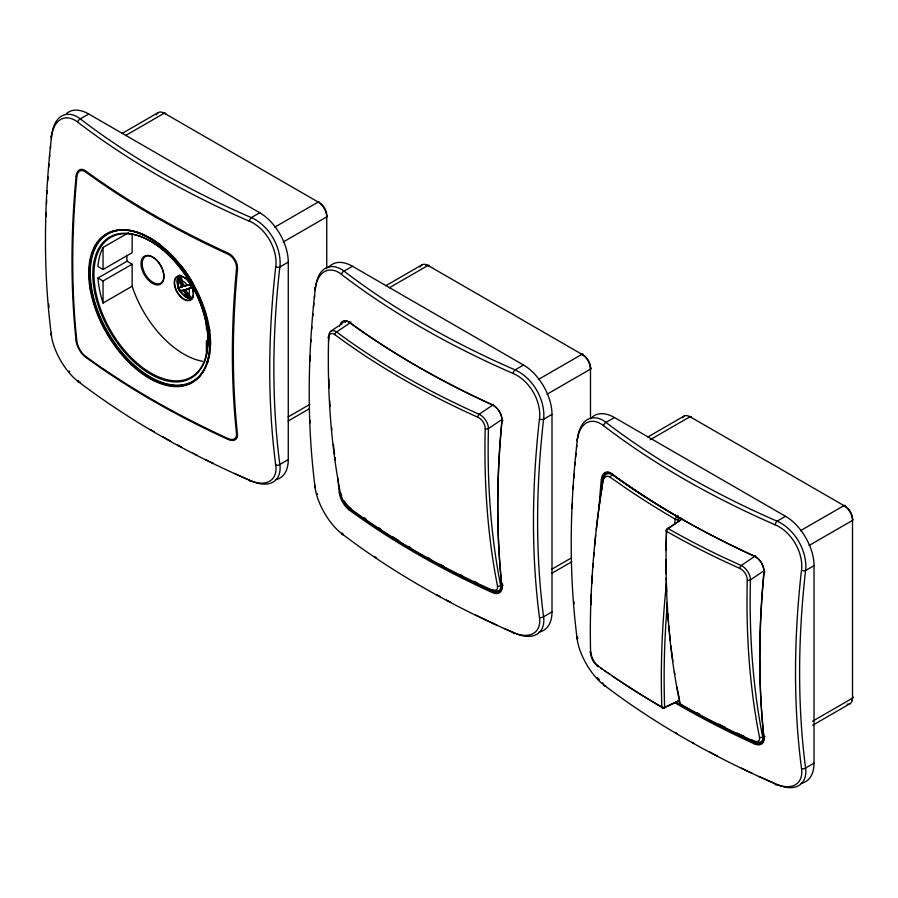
<?xml version="1.0" encoding="UTF-8"?>
<svg xmlns="http://www.w3.org/2000/svg" width="898" height="898" viewBox="0 0 898 898"><rect width="100%" height="100%" fill="white"/><g stroke="black" fill="none" stroke-linecap="round" stroke-linejoin="round"><path stroke-width="1.35" d="M502.914 420.679L501.892 421.88A873.372 504.182 -60 0 0 501.926 586.652A14.065 8.015 48.6 0 1 491.969 592.444L493.507 590.693M755.532 555.671L753.983 555.952A14.065 9.878 60 0 1 764.007 573.205A873.372 504.182 -60 0 0 763.951 737.932A14.065 8.015 48.6 0 1 753.983 743.724L756.576 741.366M491.947 592.411A873.372 504.294 0 0 1 349.288 510.053L350.972 508.403M493.507 404.392L491.958 404.616A873.372 504.171 0 0 1 349.277 322.259L350.972 322.101M754.477 556.277L754.432 556.3A872.553 503.767 0 0 1 611.931 473.987L611.325 473.527A873.372 504.171 0 0 0 753.972 555.896M188.221 284.947L187.356 285.261A7.891 4.557 60 0 0 181.564 281.085A4.086 3.3 72.7 0 1 181.127 278.212L181.138 278.032A4.164 3.368 73 0 0 181.564 281.085L184.258 286.159L188.501 284.834M189.961 284.183L189.916 284.206A10.563 6.095 60 0 1 191.409 287.382L185.908 289.594L188.176 294.825A4.164 3.368 72.2 0 0 190.107 296.879L190.365 296.991M181.722 286.933L179.477 281.736A4.164 3.379 72.3 0 1 179.016 278.784M181.25 277.291A11.124 6.421 60 0 0 180.24 277.471L180.274 278.223M185.942 289.616L185.998 290.256L186.896 289.74M178.04 288.101C184.371 285.07 184.135 289.381 179.286 278.683A10.563 6.095 60 0 1 181.295 278.043L182.979 281.579M181.699 287.091L178.724 287.955A7.891 4.557 60 0 1 179.477 281.736M502.914 585.26L501.948 586.641M331.115 331.014L338.771 325.839M350.602 322.517L336.615 331.979A12.044 6.331 64.7 0 0 328.791 336.447A2.413 1.358 1.5 0 0 328.601 338.232A873.406 504.418 -60 0 0 340.847 495.595A9.642 3.671 56.3 0 0 348.312 507.101A873.406 545.804 -4.5 0 0 491.217 589.616A2.413 1.235 -65.9 0 0 492.834 590.008A12.033 6.219 47.1 0 0 500.657 585.53L502.656 584.183M491.228 589.616A9.631 4.939 45 0 0 497.503 586.024A873.406 504.115 -60 0 1 485.223 428.683A9.642 6.331 55.4 0 0 477.792 417.155A2.413 1.235 -65.9 0 1 479.15 414.259L493.125 404.807M502.409 419.153L488.433 428.615A2.413 1.358 1.5 0 1 485.246 428.672M668.101 528.439L675.633 523.332M676.89 522.49L678.147 521.637M679.404 520.784L680.662 519.931M681.952 519.19L668.134 528.552A1.998 1.044 55.9 0 0 666.844 529.292M755.151 556.075L741.176 565.538A2.413 1.235 -65.9 0 0 739.817 568.434A9.642 6.331 55.4 0 1 747.271 579.951A873.406 504.115 -60 0 0 759.506 737.314A9.631 4.939 45 0 1 753.254 740.895L734.272 732.139A872.317 545.12 -4.5 0 1 680.01 703.796A874.989 505.181 -60 0 1 666.54 531.358M747.259 579.951A2.413 1.358 1.5 0 0 750.459 579.895L764.434 570.432M753.254 740.895A2.413 1.235 -65.9 0 0 754.859 741.288A12.033 6.219 47.1 0 0 762.683 736.809L763.682 736.135M275.36 479.723A40.309 23.281 60 0 0 288.269 459.63L288.269 262.126A40.309 23.281 60 0 0 259.769 212.759L88.734 114.012L80.315 118.862A40.017 22.731 72.6 0 0 51.86 134.476M122.106 133.443L158.228 112.587M125.63 135.497L164.267 113.182L318.42 202.185M132.152 233.401L132.152 252.697L103.057 269.49L97.938 266.538A80.629 46.55 60 0 1 103.057 247.444L128.515 232.739M132.152 286.249L103.057 303.041A80.629 46.55 60 0 1 97.938 278.043L127.033 261.239L132.152 264.192L132.152 286.249A80.629 46.55 60 0 0 202.51 361.265M97.938 278.043L103.057 280.995L132.152 264.192M249.442 221.245A3.222 1.583 -66.5 0 1 251.35 217.608L259.769 212.759M274.732 227.16L318.206 202.061A2.021 1.167 -60 0 1 319.632 202.881A10.103 5.837 60 0 1 326.749 215.228A2.021 1.167 0 0 1 326.749 216.867L283.285 241.966M189.826 284.34C190.589 286.193 182.698 284.902 184.382 286.17M184.561 286.204L185.471 285.676L184.696 285.16M188.086 297.451A4.086 3.3 72.7 0 1 186.189 295.431L183.529 290.492L180.139 291.255L184.528 289.886L188.389 297.35A10.563 6.095 60 0 0 190.297 296.755L188.602 293.231M185.01 290.312L183.899 290.93L183.293 290.29M275.72 465.074A876.078 505.507 -60 0 1 275.708 266.852A3.222 1.583 6.5 0 0 279.862 266.987L288.269 262.126M539.092 631.99A40.309 23.281 60 0 0 552.001 611.886L552.001 414.393A40.309 23.281 60 0 0 523.5 365.015L352.465 266.268L344.046 271.129A40.017 22.731 72.6 0 0 315.501 287.562M208.224 361.67L206.405 362.713A80.629 46.55 60 0 0 206.944 361.67M385.837 285.71L421.959 264.854M389.362 287.764L427.998 265.449L583.363 355.148A10.103 5.837 60 0 1 590.48 367.484A2.021 1.167 0 0 1 590.491 369.134L547.017 394.233M288.112 416.93L309.844 404.381M288.123 421.005L309.103 408.904M288.269 459.63L279.862 464.479A3.222 2.099 -7.4 0 1 275.765 465.041M523.5 365.015L515.082 369.875A3.222 1.583 -66.5 0 0 513.173 373.501A876.078 505.495 0 0 1 341.464 274.418A3.222 2.099 -52.6 0 1 344.046 271.129A872.811 503.913 0 0 0 515.059 369.897A40.017 28.579 60 0 1 543.649 419.276M538.463 379.427L581.938 354.317A2.021 1.167 -60 0 1 583.363 355.148M513.173 373.445A36.908 26.749 60 0 1 539.552 419.119A3.222 1.583 6.5 0 0 543.593 419.254L552.001 414.393M814.026 763.165L805.618 768.026A40.017 22.719 47.4 0 1 777.107 784.526A3.222 1.583 -66.5 0 1 775.199 783.786A876.078 506.113 0 0 1 603.512 684.691A36.908 15.053 60 0 1 577.178 639.062A876.078 506.113 -60 0 1 577.201 440.884A3.222 1.583 6.5 0 1 577.56 438.864A40.017 22.731 72.6 0 1 606.083 422.341L614.479 417.548L785.525 516.294A40.309 23.281 60 0 1 814.026 565.673L814.026 763.165A40.309 23.281 60 0 1 801.117 783.269M647.851 436.989L683.973 416.133M650.174 439.739L690.023 416.728L845.388 506.427A10.103 5.837 60 0 1 852.505 518.763A2.021 1.167 0 0 1 852.505 520.413L852.505 698.161A12.089 6.982 60 0 1 847.106 704.223M603.591 478.814L601.447 479.352A14.065 8.015 71.4 0 1 611.325 473.482M551.843 569.197L571.162 558.04M551.855 573.272L571.667 561.834M315.153 487.782A36.908 15.053 60 0 0 341.521 533.457A876.078 506.113 0 0 0 513.151 632.518A36.908 20.901 46.4 0 0 539.552 617.33A3.222 2.099 -7.4 0 0 543.593 616.746L552.001 611.886M785.525 516.294L777.107 521.154A3.222 1.583 -66.5 0 0 775.199 524.78A36.908 26.749 60 0 1 801.577 570.398M800.488 530.696L843.963 505.596A2.021 1.167 -60 0 1 845.388 506.427M809.031 545.513L852.505 520.413A12.089 6.982 60 0 0 843.963 505.596M764.939 571.959L763.974 573.182M805.618 768.026A3.222 2.099 -7.4 0 1 801.521 768.587A876.078 505.507 -60 0 1 801.465 570.387A3.222 1.583 6.5 0 0 805.618 570.533L814.026 565.673M764.939 736.54L763.884 737.146A13.234 7.532 48 0 1 754.488 742.612M812.656 721.173L852.505 698.161A2.021 1.167 0 0 0 852.629 696.59M812.712 725.225L850.002 703.695M613.334 474.357L612.335 474.829A12.044 7.397 74 0 0 603.086 479.891M678.372 515.991L677.114 516.586A2.402 1.392 -59.9 0 0 675.296 519.19A874.989 505.181 -60 0 0 674.454 524.106M680.92 517.899L678.405 519.1A1.998 1.246 64.5 0 0 677.114 516.586A869.87 457.295 4.1 0 1 627.758 485.582L612.335 474.829A2.413 1.56 -54.4 0 0 610.326 477.321A9.642 5.882 76.3 0 0 602.872 481.586A873.406 504.452 -60 0 0 590.615 653.093A9.642 4.726 64 0 0 596.889 665.295M678.776 700.665L664.958 707.265A1.998 1.246 64.5 0 1 663.42 708.152A869.87 457.295 4.1 0 1 614.064 677.137L604.556 670.705M678.506 700.934L663.42 708.152A2.402 1.392 -59.9 0 1 661.86 707.153A872.317 458.766 4.1 0 1 612.369 676.071M189.051 284.688L189.759 284.374L188.67 284.846M191.263 287.584L190.331 287.989L191.106 287.652M190.253 288.123L189.714 288.337M182.563 286.585L178.163 287.955A11.236 6.488 60 0 0 179.611 291.019M180.296 291.3L180.33 291.289A7.891 4.557 60 0 0 186.088 295.476A4.164 3.368 73 0 0 188.019 297.541M184.472 286.159L189.949 284.34M179.712 291.154L184.18 289.661L184.988 290.279M188.928 288.617C181.014 291.075 191.948 287.439 188.928 288.617A7.891 4.557 60 0 1 188.176 294.825A4.086 3.311 72.7 0 0 190.084 296.823M180.083 291.367L179.645 291.446M178.197 288.078L178.376 288.112A10.563 6.095 60 0 0 179.735 291.053M739.817 568.434L720.836 559.679A872.317 544.805 -4.4 0 1 666.574 531.335A1.987 1.1 2 0 1 666.563 529.775M751.278 739.671L753.669 740.749M744.161 736.416L737.101 733.105M763.974 737.92L763.884 737.146A872.553 503.778 -60 0 1 763.872 572.576A13.234 9.384 60 0 0 754.477 556.255M608.227 673.13L610.157 674.477M337.895 478.174A873.372 504.294 -60 0 0 339.298 492.755L340.522 492.721A13.212 5.657 60 0 0 349.928 509.02A872.553 503.767 0 0 0 492.441 591.311A13.234 7.532 48 0 0 501.881 585.878M600.706 668L606.285 671.794M610.326 477.321L625.794 488.097A872.317 458.384 4.1 0 0 675.296 519.19A1.987 0.876 9.6 0 0 678.08 519.56M602.446 669.1L596.889 665.283A2.413 1.56 -54.4 0 0 598.483 666.439M127.033 261.239L126.809 255.369M590.491 367.484L590.491 418.12M326.749 215.228L326.749 268.659M206.405 323.65L206.405 329.162M206.405 340.668L206.405 355.833M103.057 247.444L103.057 269.49M103.057 280.995L103.057 303.041M805.573 768.048A872.811 503.924 -60 0 1 805.573 570.544M775.872 783.976A872.811 503.913 0 0 1 759.091 776.456M752.008 773.167A872.811 503.913 0 0 1 741.49 768.149M717.468 756.06A872.811 503.913 0 0 1 709.645 751.929M694.244 743.488A872.811 503.913 0 0 1 692.066 742.264M677.081 733.576A872.811 503.913 0 0 1 674.97 732.319M590.626 418.681A40.309 23.281 60 0 1 614.479 417.548M606.027 422.43A872.811 503.913 0 0 0 777.073 521.177A40.017 28.579 60 0 1 805.674 570.556M606.071 422.408A3.222 2.099 -52.6 0 0 603.535 425.674A876.078 505.495 0 0 0 775.154 524.814M682.424 417.682A12.089 6.982 60 0 1 690.023 416.728A2.021 1.167 -60 0 1 691.449 417.548A10.103 5.837 60 0 0 689.148 416.661M852.494 697.308A10.103 5.837 60 0 1 851.753 699.778M801.577 768.609A36.908 20.901 46.4 0 1 775.199 783.831M605.645 685.881A3.222 2.099 -52.6 0 1 603.535 684.68M577.223 639.084A3.222 2.099 -7.4 0 1 577.077 636.817M603.142 683.389A40.017 16.871 60 0 1 602.547 682.862M599.583 679.988A40.017 16.871 60 0 1 597.249 677.44M577.852 638.557A40.017 16.871 60 0 1 577.728 637.805M574.091 603.927A872.811 503.924 -60 0 1 573.901 601.57M572.206 508.526A872.811 503.924 -60 0 1 572.419 503.452M573.137 489.432A872.811 503.924 -60 0 1 573.384 485.594M573.901 477.882A872.811 503.924 -60 0 1 574.192 474.021M574.922 464.973A872.811 503.924 -60 0 1 575.158 462.369M575.629 457.172A872.811 503.924 -60 0 1 576.011 453.266M576.538 448.046A872.811 503.924 -60 0 1 576.808 445.43M577.167 440.839A36.908 20.912 73.6 0 1 603.546 425.607M754.466 742.59A872.553 503.767 0 0 1 675.734 701.888M601.559 490.229A872.553 503.778 -60 0 1 602.524 479.42A13.234 7.532 72 0 1 611.953 473.942M753.972 743.69A873.372 504.294 0 0 1 675.161 702.954M599.146 506.225A873.372 504.294 -60 0 1 601.323 479.296M543.559 616.769A872.811 503.924 -60 0 1 543.559 419.265M543.638 616.769A40.017 22.719 47.4 0 1 515.845 633.573M515.059 633.225A872.811 503.913 0 0 1 504.227 628.432M497.077 625.176A872.811 503.913 0 0 1 474.829 614.602M450.964 602.423A872.811 503.913 0 0 1 446.508 600.055M439.874 596.452A872.811 503.913 0 0 1 436.574 594.644M376.262 557.703A872.811 503.913 0 0 1 374.309 556.367M328.601 267.402A40.309 23.281 60 0 1 352.465 266.268M310.237 422.823A872.811 503.924 -60 0 1 310.136 420.41M310.046 361.03A872.811 503.924 -60 0 1 310.237 355.978M310.899 341.992A872.811 503.924 -60 0 1 311.045 339.444M311.696 329.184A872.811 503.924 -60 0 1 311.875 326.614M312.684 316.276A872.811 503.924 -60 0 1 312.908 313.694M313.481 307.195A872.811 503.924 -60 0 1 313.851 303.3M314.379 298.08A872.811 503.924 -60 0 1 314.648 295.464M315.209 290.222A872.811 503.924 -60 0 1 315.512 287.607A3.222 1.583 6.5 0 0 315.198 289.594A876.078 506.113 -60 0 0 315.176 487.827A3.222 2.099 -7.4 0 1 315.052 485.537M581.938 354.317A12.089 6.982 60 0 1 590.491 369.134M420.051 267.099A12.089 6.982 60 0 1 427.998 265.449A2.021 1.167 -60 0 1 429.424 266.268A10.103 5.837 60 0 0 425.517 265.359M539.451 617.341A876.078 505.507 -60 0 1 539.44 419.119M514.924 633.315A3.222 1.583 -66.5 0 1 513.173 632.506M343.406 534.658A3.222 2.099 -52.6 0 1 341.521 533.401M342.879 533.603A40.017 16.871 60 0 1 342.295 533.12M317.522 494.394A40.017 16.871 60 0 1 317.286 493.574M315.153 289.56A36.908 20.912 73.6 0 1 341.521 274.328M501.847 585.878A872.553 503.778 -60 0 1 501.847 421.297A13.234 9.384 60 0 0 492.463 404.976A872.553 503.767 0 0 1 349.906 322.719A13.234 7.532 72 0 0 341.375 324.616M349.3 510.053A14.031 6.14 60 0 1 339.309 492.733M339.567 326.3A14.065 8.015 71.4 0 1 349.3 322.202M491.958 404.605A14.065 9.878 60 0 1 501.982 421.925M206.259 365.407A84.996 49.076 60 0 1 106.884 330.397A84.996 49.076 60 0 1 130.906 230.696M133.611 231.269A84.996 49.076 60 0 1 144.724 235.242M147.541 236.645A84.996 49.076 60 0 1 160.708 245.199M181.418 266.1A84.996 49.076 60 0 1 192.868 283.061M209.414 328.679A84.996 49.076 60 0 1 209.739 331.014M210.446 340.095A84.996 49.076 60 0 1 210.413 345.528M209.739 352.723A84.996 49.076 60 0 1 209.414 354.688M208.819 357.539A84.996 49.076 60 0 1 207.236 362.904M279.828 464.513A872.811 503.924 -60 0 1 279.828 266.998M279.907 464.502A40.017 22.719 47.4 0 1 251.361 480.98A3.222 1.583 -66.5 0 1 249.442 480.239A876.078 506.113 0 0 1 77.756 381.145A3.222 2.099 -52.6 0 0 80.315 382.189M250.115 480.441A872.811 503.913 0 0 1 234.524 473.459M213.41 463.469A872.811 503.913 0 0 1 205.339 459.484M197.369 455.443A872.811 503.913 0 0 1 192.846 453.108M181.665 447.193A872.811 503.913 0 0 1 177.243 444.791M170.665 441.165A872.811 503.913 0 0 1 163.066 436.877M154.501 431.916A872.811 503.913 0 0 1 150.269 429.412M66.598 113.395A40.309 23.281 60 0 1 88.734 114.012M48.952 307.43A872.811 503.924 -60 0 1 48.638 303.917M46.09 216.328A872.811 503.924 -60 0 1 46.191 212.557M46.494 203.711A872.811 503.924 -60 0 1 46.662 199.906M46.965 193.553A872.811 503.924 -60 0 1 47.1 191.005M47.706 180.767A872.811 503.924 -60 0 1 47.964 176.917M48.638 167.892A872.811 503.924 -60 0 1 48.952 164.02M49.513 157.532A872.811 503.924 -60 0 1 49.749 154.939M50.378 148.417A872.811 503.924 -60 0 1 50.647 145.813M51.332 139.269A872.811 503.924 -60 0 1 51.624 136.653M251.317 217.63A872.811 503.913 0 0 1 80.27 118.884A3.222 2.099 -52.6 0 0 77.778 122.139A36.908 20.912 73.6 0 0 51.422 137.293M251.361 217.552A40.017 28.579 60 0 1 279.918 267.009M318.206 202.061A12.089 6.982 60 0 1 326.749 216.867M156.319 114.832A12.089 6.982 60 0 1 164.267 113.182A2.021 1.167 -60 0 1 165.692 114.012M162.908 113.058A10.103 5.837 60 0 1 164.862 113.586M275.821 465.063A36.908 20.901 46.4 0 1 249.442 480.284M249.442 221.177A36.908 26.749 60 0 1 275.821 266.863M77.789 381.19A36.908 15.053 60 0 1 51.422 335.515A3.222 2.099 -7.4 0 1 51.635 332.956M51.433 335.56A876.078 506.113 -60 0 1 51.444 137.338A3.222 1.583 6.5 0 1 51.635 135.407M78.564 380.864A40.017 16.871 60 0 1 77.969 380.359M69.674 371.727A40.017 16.871 60 0 1 69.056 370.964M249.397 221.267A876.078 505.495 0 0 1 77.733 122.162M237.465 433.992A873.462 504.294 -60 0 1 237.465 269.411M237.487 269.411A13.223 9.283 60 0 0 228.07 253.09A873.462 504.294 0 0 1 85.523 170.822A13.223 7.532 71.4 0 0 76.128 176.244M237.487 433.992A13.223 7.532 48.6 0 1 228.07 439.425A873.462 504.294 0 0 1 85.523 357.135A13.223 5.781 60 0 1 76.128 340.825M76.117 340.847A873.462 504.294 -60 0 1 76.117 176.255M236.522 433.554A12.022 6.847 48.6 0 1 227.957 438.505A873.462 504.294 0 0 1 85.411 356.214A12.022 5.253 60 0 1 76.869 341.386A873.462 504.294 -60 0 1 76.858 176.816A12.022 6.847 71.4 0 1 85.433 171.855A873.462 504.294 0 0 0 227.946 254.168A12.022 8.441 60 0 1 236.522 268.973M236.5 433.566A873.462 504.294 -60 0 1 236.5 268.985M192.475 298.607A13.335 7.7 60 0 1 179.533 289.964A13.335 7.7 60 0 1 179.869 275.17M192.542 298.338A13.133 7.577 60 0 1 179.78 289.841A13.133 7.577 60 0 1 180.105 275.259M190.836 297.216A11.236 6.488 60 0 1 188.939 297.81M179.364 277.897A11.236 6.488 60 0 1 180.251 277.493M190.601 284.094A11.203 6.477 60 0 1 192.06 287.124M193.541 296.25A11.921 6.881 60 0 1 186.021 295.958M181.452 291.255A11.921 6.881 60 0 1 180.824 290.267M178.253 282.006A11.921 6.881 60 0 1 181.205 276.068M179.578 281.691A4.086 3.311 72.7 0 1 179.129 278.795M345.113 322.517A12.089 6.353 55.9 0 1 346.224 320.811M479.15 414.259A12.044 7.611 55.5 0 1 488.433 428.615A870.97 502.858 -60 0 0 500.646 585.541A2.413 1.65 -11.2 0 1 497.503 586.024M479.139 414.27A870.97 544.132 -4.5 0 1 336.604 331.979A2.413 1.538 -53.4 0 0 334.875 334.64A9.642 5.051 66.9 0 0 328.589 338.232M335.358 459.855A870.97 502.858 -60 0 1 335.033 457.486M334.55 453.939A870.97 502.858 -60 0 1 333.371 444.409M331.833 429.929A870.97 502.858 -60 0 1 331.609 427.493M329.993 406.592A870.97 502.858 -60 0 1 329.633 400.373M329.061 387.835A870.97 502.858 -60 0 1 328.78 378.99M328.69 340.376A870.97 502.858 -60 0 1 328.78 336.458M477.77 417.177A873.406 545.49 -4.4 0 1 334.853 334.651M340.858 495.584A2.413 1.65 -11.2 0 1 340.769 493.608M350.153 507.797A2.413 1.538 -53.4 0 1 348.301 507.101M348.963 506.663A12.044 4.939 56.2 0 1 344.057 500.747M341.7 495.921A12.044 4.939 56.2 0 1 341.464 495.202M476.894 582.712A870.97 544.132 -4.5 0 1 474.47 581.556M462.459 575.741A870.97 544.132 -4.5 0 1 460.079 574.552M443.634 566.122A870.97 544.132 -4.5 0 1 440.155 564.281M429.839 558.668A870.97 544.132 -4.5 0 1 427.56 557.411M410.779 547.78A870.97 544.132 -4.5 0 1 408.568 546.467M398.757 540.517A870.97 544.132 -4.5 0 1 392.303 536.488M380.685 528.978A870.97 544.132 -4.5 0 1 378.597 527.597M366.249 519.201A870.97 544.132 -4.5 0 1 364.229 517.787M590.906 604.758A870.97 502.858 -60 0 1 591.288 594.24M591.793 583.655A870.97 502.858 -60 0 1 592.253 575.663M592.792 567.648A870.97 502.858 -60 0 1 593.095 563.63M593.623 556.906A870.97 502.858 -60 0 1 593.971 552.865M594.588 546.107A870.97 502.858 -60 0 1 595.677 535.242M596.261 529.786A870.97 502.858 -60 0 1 603.029 480.161A2.413 1.089 9.1 0 0 602.884 481.586M664.677 707.096A1.987 1.201 -2.1 0 1 661.86 707.164A874.989 505.181 -60 0 1 666.428 583.487M590.626 653.093A2.413 1.437 -1.5 0 1 590.558 651.376M598.45 666.26A12.044 6.23 64 0 1 590.884 652.431M664.655 707.108A872.991 504.025 -60 0 1 667.225 605.095M677.642 522.007A872.991 504.025 -60 0 1 678.057 519.56M762.66 736.82A870.97 502.858 -60 0 1 750.436 579.906M750.459 579.895A12.044 7.611 55.5 0 0 741.176 565.538L722.239 556.805A869.87 543.436 -4.5 0 1 668.134 528.552A2.402 1.392 -60.1 0 0 666.574 531.335M762.683 736.809A2.413 1.65 -11.2 0 1 759.517 737.303M679.966 701.843A1.987 1.369 -11.8 0 0 680.01 703.796A2.402 1.392 -60.1 0 0 681.515 704.47M725.472 727.492A869.87 543.436 -4.5 0 1 718.58 724.057M699.396 714.056A869.87 543.436 -4.5 0 1 697.174 712.855M679.427 699.396A872.991 504.025 -60 0 1 677.013 686.936M674.825 674.286A872.991 504.025 -60 0 1 674.42 671.726M672.883 661.444A872.991 504.025 -60 0 1 670.873 645.797M670.278 640.532A872.991 504.025 -60 0 1 668.853 625.895M668.505 621.865A872.991 504.025 -60 0 1 667.888 613.772M667.528 608.339A872.991 504.025 -60 0 1 667.203 602.884M666.675 591.894A872.991 504.025 -60 0 1 666.237 578.031M666.148 573.833A872.991 504.025 -60 0 1 666.024 559.488M666.069 550.418A872.991 504.025 -60 0 1 666.54 529.786M186.784 289.178L186.784 289.246M142.322 265.64A15.345 8.868 60 0 0 159.878 283.532A15.345 8.868 60 0 0 156.914 260.386A15.345 8.868 60 0 0 142.322 265.64M141.3 266.493A16.153 9.328 60 0 0 160.125 284.385A16.153 9.328 60 0 0 155.983 259.657A16.153 9.328 60 0 0 141.3 266.493M94.649 285.137A80.629 46.55 60 0 0 186.874 379.124A80.629 46.55 60 0 0 171.305 257.535A80.629 46.55 60 0 0 94.649 285.137M94.761 292.692A81.437 47.01 60 0 0 191.094 378.125A81.437 47.01 60 0 0 165.277 251.979A81.437 47.01 60 0 0 94.761 292.692M90.081 288.696A85.838 49.469 60.1 0 0 189.994 383.727A85.838 49.469 60.1 0 0 167.847 252.226A85.838 49.469 60.1 0 0 90.081 288.696M90.676 288.628A85.4 49.222 60.1 0 0 190.073 383.165A85.4 49.222 60.1 0 0 168.038 252.36A85.4 49.222 60.1 0 0 90.676 288.628M90.462 284.329A85.4 49.3 60 0 0 188.153 383.873A85.4 49.3 60 0 0 171.664 255.088A85.4 49.3 60 0 0 90.462 284.329M174.661 284.543A13.335 7.7 60 0 0 189.916 300.078A13.335 7.7 60 0 0 187.334 279.974A13.335 7.7 60 0 0 174.661 284.543M174.526 285.497A13.537 7.813 60 0 0 190.421 300.1A13.537 7.813 60 0 0 186.537 279.244A13.537 7.813 60 0 0 174.526 285.497"/></g></svg>
